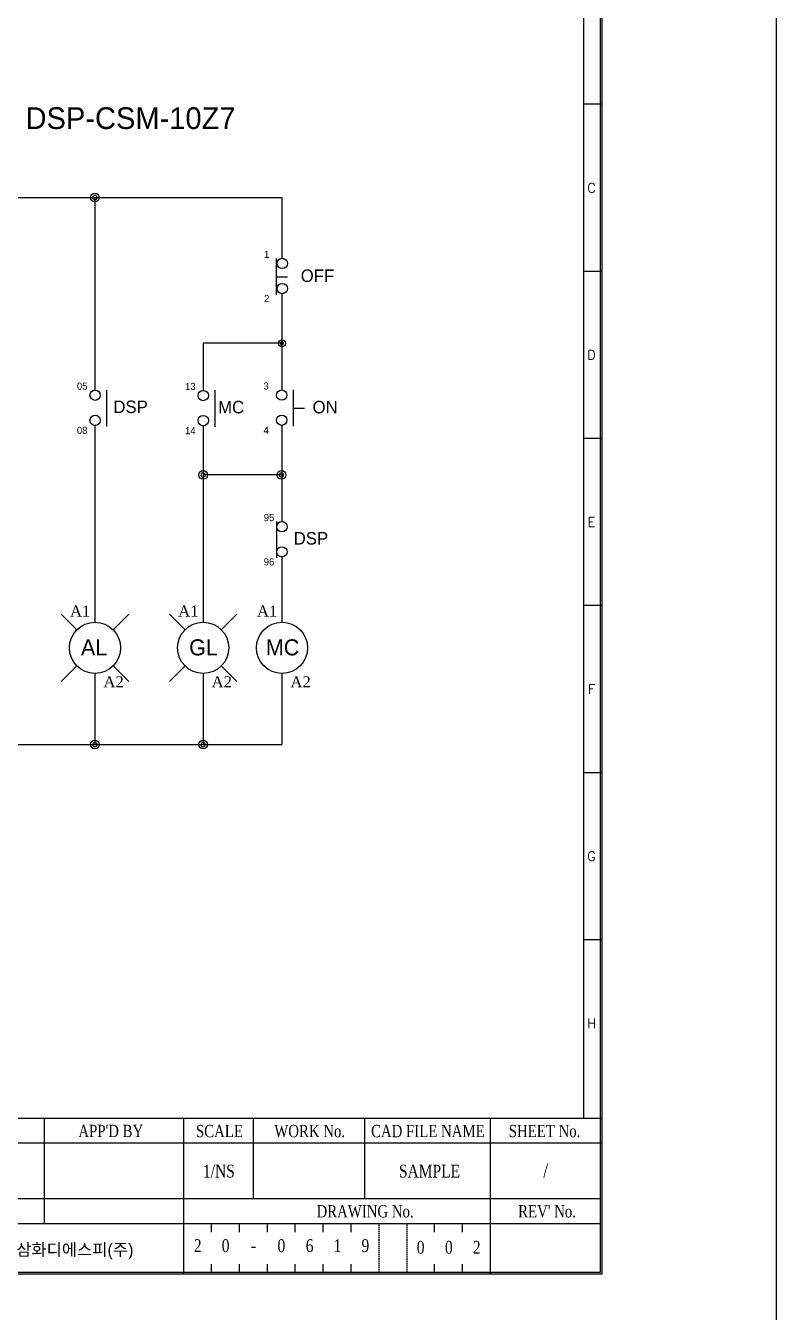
# Model space of a CAD drawing. Header units: millimetres. Extents: x 58 to 898, y 43 to 722.
# Drawn here: x 764.6 to 897.9, y 337.7 to 566.3 of the extents above; entities that cross this region are included whole.
import ezdxf
from ezdxf.enums import TextEntityAlignment as Align

# ---------------------------------------------------------------- set-up
doc = ezdxf.new("R2010")
doc.units = ezdxf.units.MM
doc.linetypes.add('HIDDEN', pattern=[0.375, 0.25, -0.125])
for name, color, linetype in [('20', 2, 'Continuous'), ('30', 3, 'Continuous'), ('4', 133, 'Continuous'), ('40', 4, 'Continuous'), ('70', 7, 'Continuous'), ('ASHADE', 7, 'Continuous')]:
    doc.layers.add(name, color=color, linetype=linetype)
doc.styles.add('ghs', font='NGULIM.TTF')
doc.styles.add('HCM', font='batang.ttc')
doc.styles.add('SIMPLEX', font='SIMPLEX')
doc.styles.add('SS', font='batang.ttc', dxfattribs={"width": 0.8})

msp = doc.modelspace()

# ---------------------------------------------------------------- linework, layer by layer
msp.add_lwpolyline([(57.955, 623.708), (897.871, 623.708), (897.871, 42.67), (57.955, 42.67)], close=True)
at = {"layer": '20', "color": 7}
msp.add_line((863.626, 608.519), (863.626, 372.206), dxfattribs=at)
at = {"layer": '30', "color": 7}
for p, q in [((866.893, 552.386), (863.626, 552.386)), ((866.893, 522.686), (863.626, 522.686)), ((866.893, 492.986), (863.626, 492.986)), ((866.893, 463.286), (863.626, 463.286)), ((866.893, 433.586), (863.626, 433.586)), ((866.893, 403.886), (863.626, 403.886))]:
    msp.add_line(p, q, dxfattribs=at)
at = {"layer": '4', "color": 0}
for p, q in [((773.658, 458.99), (770.866, 461.782)), ((780.086, 458.99), (782.878, 461.782)), ((792.868, 458.99), (790.077, 461.782)), ((799.297, 458.99), (802.089, 461.782)), ((773.658, 452.561), (770.866, 449.769)), ((780.086, 452.561), (782.878, 449.769)), ((792.868, 452.561), (790.077, 449.769)), ((799.297, 452.561), (802.089, 449.769))]:
    msp.add_line(p, q, dxfattribs=at)
for centre, radius in [((776.863, 535.8), 0.772), ((810.076, 509.898), 0.618), ((796.074, 486.498), 0.772), ((809.977, 486.498), 0.772), ((776.863, 438.583), 0.772), ((796.074, 438.583), 0.772)]:
    msp.add_circle(centre, radius, dxfattribs=at)
at = {"layer": '40', "color": 7}
for p, q in [((767.893, 353.396), (767.893, 372.206)), ((792.643, 344.486), (792.643, 372.206)), ((805.018, 357.851), (805.018, 372.206)), ((824.818, 357.851), (824.818, 372.206)), ((847.093, 357.851), (847.093, 372.206)), ((866.893, 367.751), (718.393, 367.751)), ((866.695, 357.851), (718.393, 357.851)), ((847.093, 344.486), (847.093, 357.851)), ((866.695, 353.396), (718.393, 353.396)), ((797.593, 351.911), (797.593, 353.396)), ((802.543, 351.911), (802.543, 353.396)), ((807.493, 351.911), (807.493, 353.396)), ((812.443, 351.911), (812.443, 353.396)), ((817.393, 351.911), (817.393, 353.396)), ((822.358, 351.911), (822.358, 353.396)), ((837.193, 351.911), (837.193, 353.396)), ((842.143, 351.911), (842.143, 353.396)), ((797.593, 344.783), (797.593, 346.268)), ((802.543, 344.783), (802.543, 346.268)), ((807.493, 344.783), (807.493, 346.268)), ((812.443, 344.783), (812.443, 346.268)), ((817.393, 344.783), (817.393, 346.268)), ((822.358, 344.783), (822.358, 346.268)), ((837.193, 344.783), (837.193, 346.268)), ((842.143, 344.783), (842.143, 346.268))]:
    msp.add_line(p, q, dxfattribs=at)
at = {"layer": '40', "color": 7, "linetype": 'HIDDEN'}
for p, q in [((827.36, 344.783), (827.36, 353.396)), ((832.31, 344.783), (832.31, 353.396))]:
    msp.add_line(p, q, dxfattribs=at)
at = {"layer": '70', "color": 7}
msp.add_line((490.693, 372.206), (866.893, 372.206), dxfattribs=at)
for points in [[(866.893, 344.486), (490.693, 344.486), (490.693, 611.786), (866.893, 611.786)], [(866.596, 344.783), (490.99, 344.783), (490.99, 611.489), (866.596, 611.489)]]:
    msp.add_lwpolyline(points, close=True, dxfattribs=at)
at = {"layer": 'ASHADE', "ltscale": 2}
for p, q in [((732.717, 535.8), (810.076, 535.8)), ((776.863, 535.8), (776.863, 501.584)), ((810.076, 535.8), (810.076, 525.001)), ((809.046, 524.954), (809.046, 518.487)), ((809.046, 521.72), (811.065, 521.72)), ((810.076, 518.714), (810.076, 501.602)), ((796.074, 509.898), (796.074, 501.533)), ((810.076, 509.898), (796.074, 509.898)), ((778.945, 501.597), (778.945, 495.129)), ((798.156, 501.546), (798.156, 495.078)), ((812.086, 501.616), (812.086, 495.148)), ((812.086, 498.382), (814.105, 498.382)), ((776.863, 495.294), (776.863, 460.321)), ((796.074, 495.294), (796.074, 460.321)), ((796.074, 495.243), (796.074, 486.498)), ((810.076, 495.313), (810.076, 478.215)), ((809.977, 486.498), (796.074, 486.498)), ((809.131, 478.227), (809.131, 471.76)), ((810.076, 471.924), (810.076, 460.321)), ((776.863, 451.23), (776.863, 438.583)), ((796.074, 451.23), (796.074, 438.583)), ((810.076, 451.23), (810.076, 438.583)), ((740.003, 438.583), (810.076, 438.583))]:
    msp.add_line(p, q, dxfattribs=at)
for centre, radius in [((810.134, 524.088), 0.915), ((810.134, 519.627), 0.915), ((776.894, 500.669), 0.915), ((796.105, 500.618), 0.915), ((810.035, 500.688), 0.915), ((776.894, 496.209), 0.915), ((796.105, 496.158), 0.915), ((810.035, 496.228), 0.915), ((810.076, 477.299), 0.915), ((810.076, 472.839), 0.915), ((776.872, 455.776), 4.546), ((796.083, 455.776), 4.546), ((810.085, 455.776), 4.546)]:
    msp.add_circle(centre, radius, dxfattribs=at)
for centre, radius, start, end in [((776.863, 535.8), 0.381, 0, 180), ((776.863, 535.8), 0.381, 180, 0), ((810.076, 509.898), 0.305, 0, 180), ((810.076, 509.898), 0.305, 180, 0), ((796.074, 486.498), 0.381, 0, 180), ((796.074, 486.498), 0.381, 180, 0), ((809.977, 486.498), 0.381, 0, 180), ((809.977, 486.498), 0.381, 180, 0), ((776.863, 438.583), 0.381, 0, 180), ((776.863, 438.583), 0.381, 180, 0), ((796.074, 438.583), 0.381, 0, 180), ((796.074, 438.583), 0.381, 180, 0)]:
    msp.add_arc(centre, radius, start, end, dxfattribs=at)

# ---------------------------------------------------------------- texts
at = {"layer": '30', "color": 7, "style": 'SIMPLEX'}
for s, p in [('C', (865.062, 537.536)), ('D', (865.062, 507.836)), ('E', (865.062, 478.136)), ('F', (865.062, 448.436)), ('G', (865.062, 418.736)), ('H', (865.062, 389.036))]:
    msp.add_text(s, height=1.683, dxfattribs=at).set_placement(p, align=Align.MIDDLE)
at = {"layer": '40', "color": 7, "style": 'SS', "width": 0.8}
for s, height, p in [("APP'D BY", 2.178, (779.678, 368.825)), ('SCALE', 2.178, (798.973, 368.81)), ('WORK No.', 2.178, (815.007, 368.81)), ('CAD FILE NAME', 2.178, (835.997, 368.81)), ('SHEET No.', 2.178, (856.726, 368.81)), ('1/NS', 2.277, (798.873, 361.641)), ('SAMPLE', 2.277, (836.286, 361.641)), ('/', 2.475, (856.921, 361.641)), ('DRAWING No.', 2.178, (824.845, 354.548)), ("REV' No.", 2.178, (857.163, 354.548)), ('2', 2.277, (795.126, 348.396)), ('0', 2.277, (800.076, 348.396)), ('0', 2.277, (809.976, 348.396)), ('6', 2.277, (814.993, 348.396)), ('1', 2.277, (819.943, 348.396)), ('9', 2.277, (824.893, 348.396)), ('0', 2.277, (834.711, 348.099)), ('0', 2.277, (839.728, 348.099)), ('2', 2.277, (844.678, 348.099)), ('-', 2.277, (805.026, 348.396))]:
    msp.add_text(s, height=height, dxfattribs=at).set_placement(p, align=Align.CENTER)
at = {"layer": 'ASHADE', "ltscale": 2, "style": 'ghs'}
for s, height, p in [('DSP-CSM-10Z7', 3.861, (764.538, 547.987)), ('1', 1.265, (806.9, 525.078)), ('OFF', 2.2244, (813.411, 520.801)), ('2', 1.265, (806.9, 517.213)), ('05', 1.2654, (773.66, 501.66)), ('13', 1.2654, (792.871, 501.609)), ('3', 1.265, (806.801, 501.679)), ('DSP', 2.2244, (780.133, 497.5)), ('MC', 2.2244, (798.744, 497.45)), ('ON', 2.2244, (815.519, 497.45)), ('08', 1.2654, (773.66, 493.794)), ('14', 1.2654, (792.871, 493.743)), ('4', 1.265, (806.801, 493.813)), ('95', 1.2654, (806.842, 478.29)), ('DSP', 2.2244, (812.16, 474.131)), ('96', 1.2654, (806.842, 470.425)), ('GL', 2.856, (793.598, 454.435)), ('MC', 2.856, (807.216, 454.435)), ('AL', 2.856, (774.387, 454.435)), ('삼화디에스피(주)', 2.1504, (762.897, 347.738))]:
    msp.add_text(s, height=height, dxfattribs=at).set_placement(p)
at = {"layer": 'ASHADE', "color": 0, "linetype": 'ByBlock', "lineweight": 25, "style": 'HCM'}
for s, p in [('A1', (772.44, 461.337)), ('A1', (791.651, 461.337)), ('A1', (805.652, 461.337)), ('A2', (778.376, 448.765)), ('A2', (797.587, 448.765)), ('A2', (811.589, 448.765))]:
    msp.add_text(s, height=1.9534, dxfattribs=at).set_placement(p)

doc.saveas('drawing.dxf')
